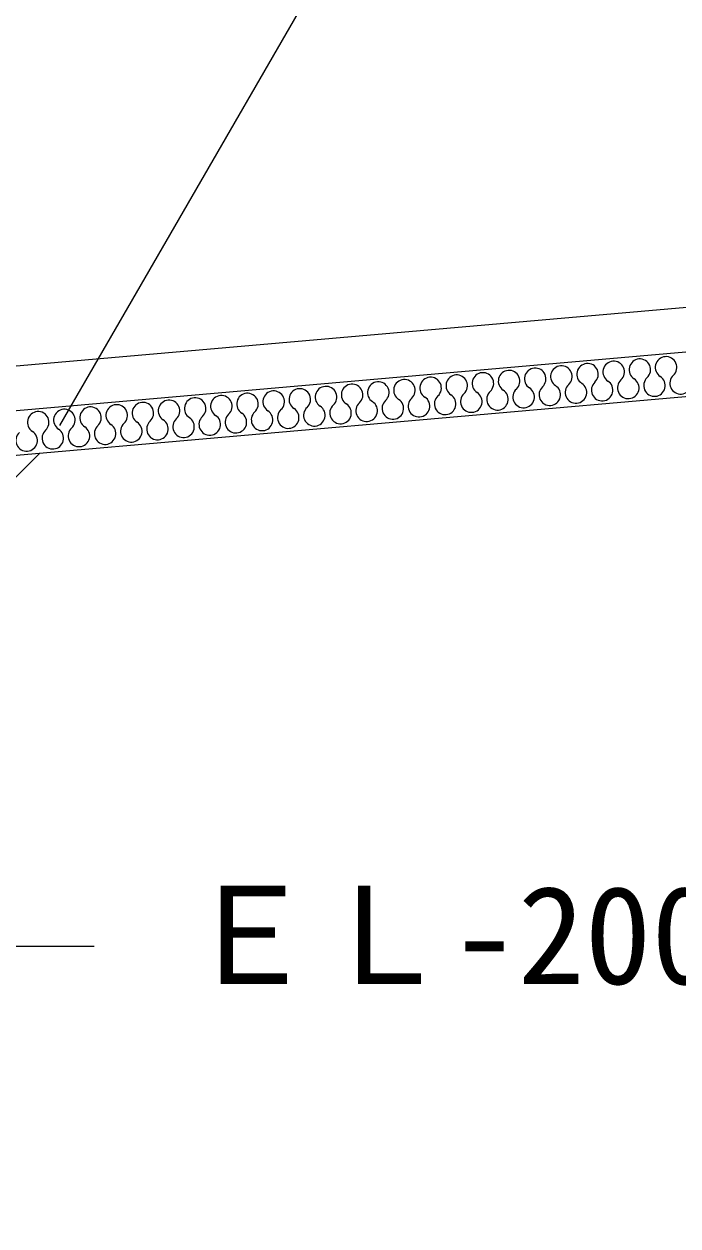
# Model space of a CAD drawing. Units: millimetres, scale not verified. Extents: x -433 to 367, y -619 to 611.
# Drawn here: x -160.2 to -86.9, y 335.2 to 470 of the extents above; entities that cross this region are included whole.
import ezdxf
from ezdxf.enums import TextEntityAlignment as Align

# ---------------------------------------------------------------- set-up
doc = ezdxf.new("R2010")
doc.units = ezdxf.units.MM
doc.header["$LTSCALE"] = 5
for name, color, linetype in [('2-2_in line', 7, 'Continuous'), ('2-4_out line', 2, 'Continuous'), ('2-A_moji', 7, 'Continuous'), ('2-D_ハッチ他', 4, 'Continuous'), ('2-E_con他', 4, 'Continuous')]:
    doc.layers.add(name, color=color, linetype=linetype)
doc.styles.add('ＭＳ ゴシック', font='')
doc.styles.get('ＭＳ ゴシック').set_extended_font_data('MS Gothic')

msp = doc.modelspace()

# ---------------------------------------------------------------- linework, layer by layer
at = {"layer": '2-2_in line'}
for p, q in [((-252.373, 418.704), (291.803, 466.313)), ((-251.937, 413.723), (291.803, 461.294))]:
    msp.add_line(p, q, dxfattribs=at)
at = {"layer": '2-4_out line'}
msp.add_lwpolyline([(-247.541, 432.678), (-207.671, 436.166), (-196.989, 428.568), (20.94, 447.634)], dxfattribs=at)
at = {"layer": '2-A_moji'}
msp.add_line((-156.166, 425.013), (-112.28, 501.026), dxfattribs=at)
msp.add_lwpolyline([(-152.298, 366.568), (-171.776, 366.568), (-227.914, 381.61)], dxfattribs=at)
at = {"layer": '2-D_ハッチ他'}
for centre, start, end in [((-88.199, 431.519), 312.52351, 237.47649), ((-102.862, 430.236), 312.52351, 237.47649), ((-99.93, 430.493), 312.52351, 237.47649), ((-96.997, 430.75), 312.52351, 237.47649), ((-94.064, 431.006), 312.52351, 237.47649), ((-91.131, 431.263), 312.52351, 237.47649), ((-117.526, 428.954), 312.52351, 237.47649), ((-114.593, 429.21), 312.52351, 237.47649), ((-111.66, 429.467), 312.52351, 237.47649), ((-108.728, 429.723), 312.52351, 237.47649), ((-105.795, 429.98), 312.52351, 237.47649), ((-95.363, 428.969), 132.52351, 57.47649), ((-92.431, 429.225), 132.52351, 57.47649), ((-89.498, 429.482), 132.52351, 57.47649), ((-86.565, 429.738), 132.52351, 57.47649), ((-132.189, 427.671), 312.52351, 237.47649), ((-129.257, 427.927), 312.52351, 237.47649), ((-126.324, 428.184), 312.52351, 237.47649), ((-123.391, 428.44), 312.52351, 237.47649), ((-120.459, 428.697), 312.52351, 237.47649), ((-110.027, 427.686), 132.52351, 57.47649), ((-107.094, 427.942), 132.52351, 57.47649), ((-104.162, 428.199), 132.52351, 57.47649), ((-101.229, 428.455), 132.52351, 57.47649), ((-98.296, 428.712), 132.52351, 57.47649), ((-149.786, 426.131), 312.52351, 237.47649), ((-146.853, 426.388), 312.52351, 237.47649), ((-143.92, 426.644), 312.52351, 237.47649), ((-140.988, 426.901), 312.52351, 237.47649), ((-138.055, 427.158), 312.52351, 237.47649), ((-135.122, 427.414), 312.52351, 237.47649), ((-124.691, 426.403), 132.52351, 57.47649), ((-121.758, 426.659), 132.52351, 57.47649), ((-118.825, 426.916), 132.52351, 57.47649), ((-115.892, 427.172), 132.52351, 57.47649), ((-112.96, 427.429), 132.52351, 57.47649), ((-158.584, 425.361), 312.52351, 237.47649), ((-155.651, 425.618), 312.52351, 237.47649), ((-152.718, 425.875), 312.52351, 237.47649), ((-139.354, 425.12), 132.52351, 57.47649), ((-136.421, 425.376), 132.52351, 57.47649), ((-133.489, 425.633), 132.52351, 57.47649), ((-130.556, 425.89), 132.52351, 57.47649), ((-127.623, 426.146), 132.52351, 57.47649), ((-156.95, 423.58), 132.52351, 57.47649), ((-154.018, 423.837), 132.52351, 57.47649), ((-151.085, 424.094), 132.52351, 57.47649), ((-148.152, 424.35), 132.52351, 57.47649), ((-145.22, 424.607), 132.52351, 57.47649), ((-142.287, 424.863), 132.52351, 57.47649), ((-159.883, 423.324), 132.52351, 57.47649)]:
    msp.add_arc(centre, 1.208, start, end, dxfattribs=at)
at = {"layer": '2-E_con他'}
msp.add_line((-245.071, 335.237), (-158.402, 421.906), dxfattribs=at)

# ---------------------------------------------------------------- texts
at = {"layer": '2-A_moji', "style": 'ＭＳ ゴシック'}
msp.add_text('ＥＬ-2001注入', height=11, dxfattribs=at).set_placement((-142.298, 359.068), align=Align.BOTTOM_LEFT)

doc.saveas('drawing.dxf')
